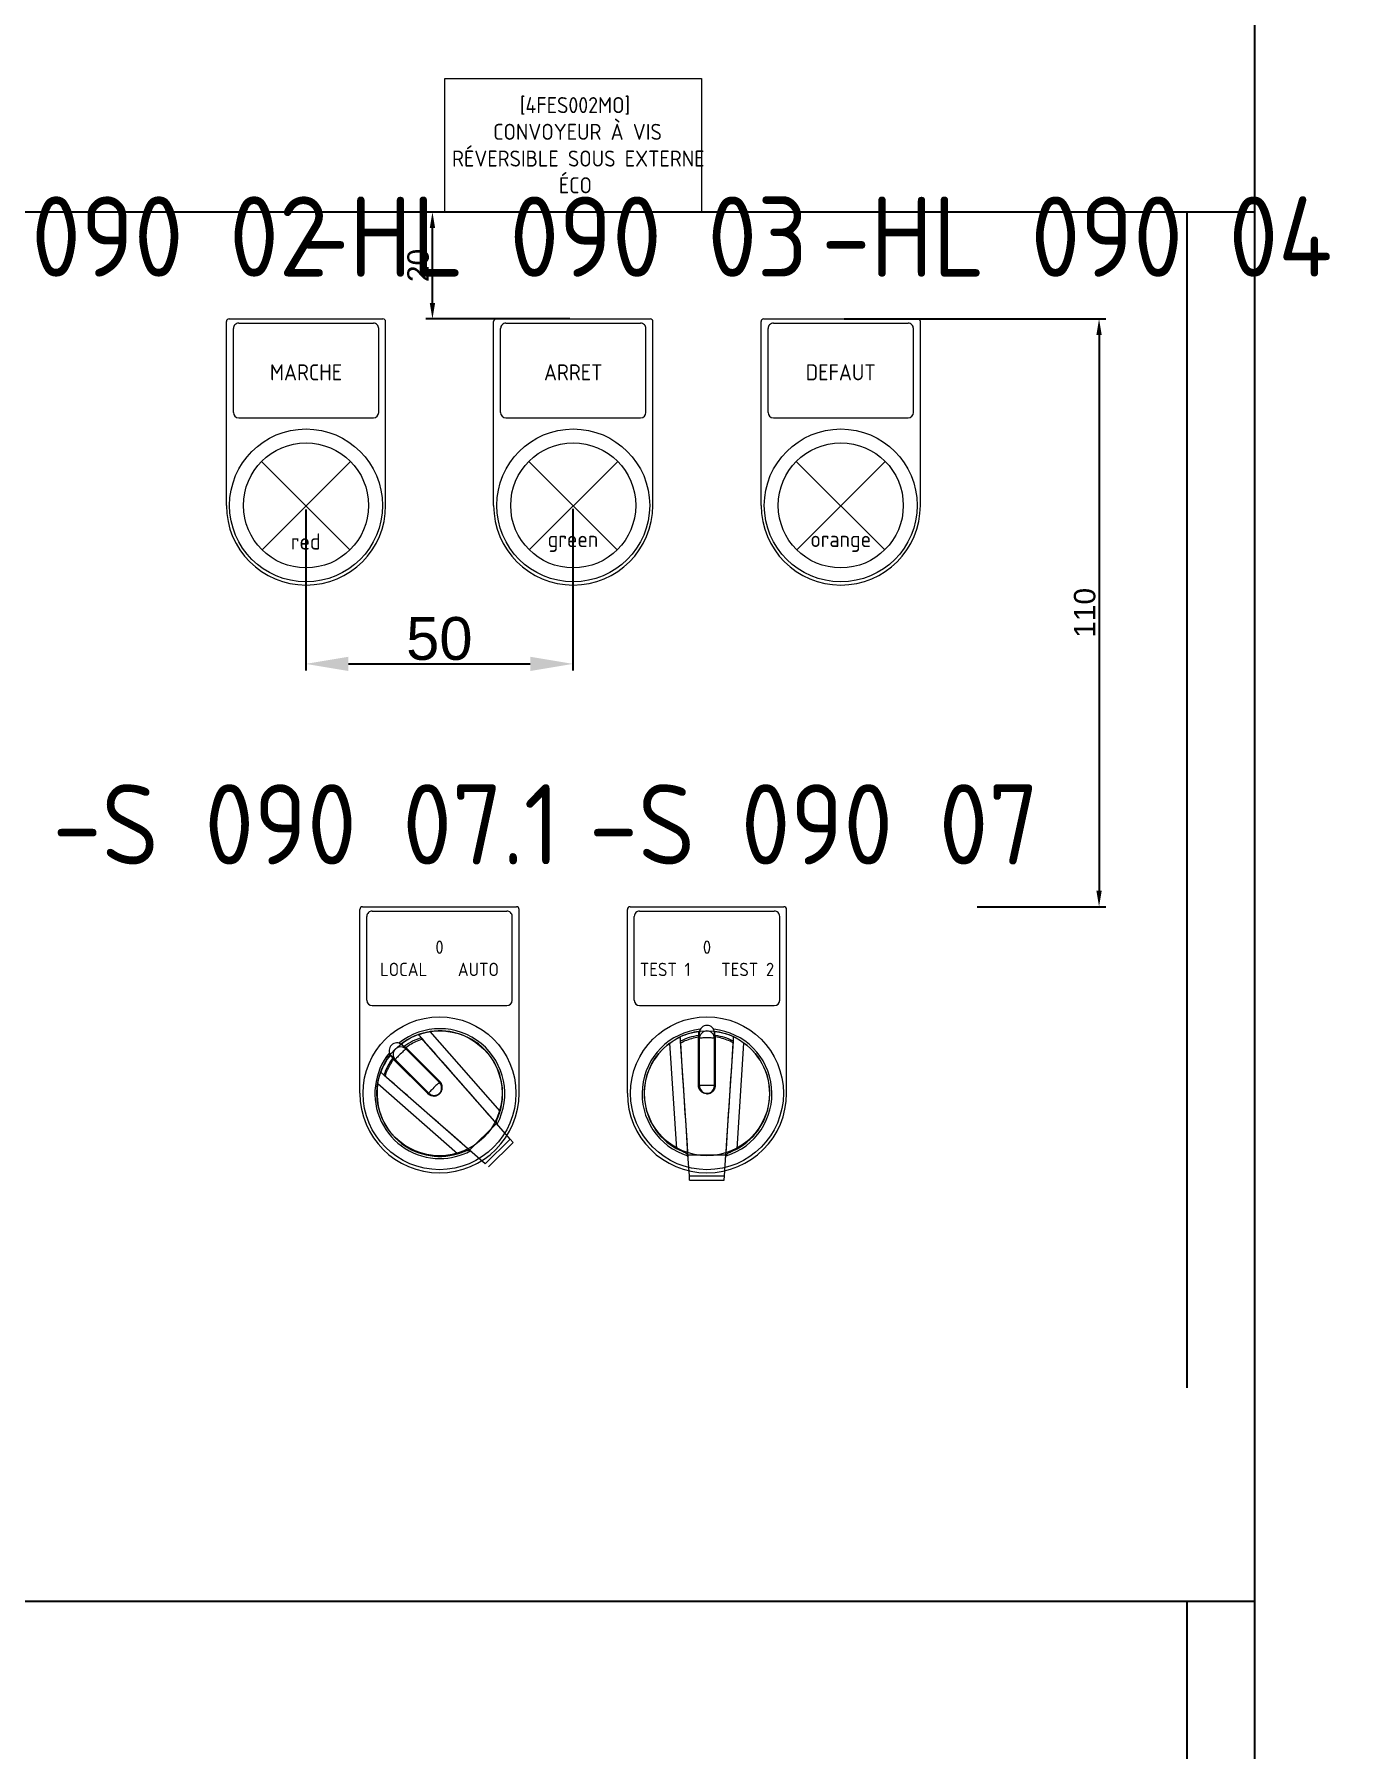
# Model space of a CAD drawing. Header units: millimetres. Extents: x 0 to 69574, y -5 to 41746.
# Drawn here: x 39704.8 to 39950.2, y 31631.7 to 31952.7 of the extents above; entities that cross this region are included whole.
import ezdxf
from ezdxf.enums import TextEntityAlignment as Align

# ---------------------------------------------------------------- set-up
doc = ezdxf.new("R2010")
doc.units = ezdxf.units.MM
doc.set_wipeout_variables(frame=1)
doc.layers.add('! NO PLOT !', color=7, linetype='Continuous', true_color=0xff75dd, plot=False)
doc.layers.add('000-PI-Oprema', color=30, linetype='Continuous', lineweight=5)
for name, color, linetype in [('000-PI-ORMAR', 2, 'Continuous'), ('000-PI_TEXT', 7, 'Continuous'), ('002-PI-Kabelska kanalica', 150, 'Continuous')]:
    doc.layers.add(name, color=color, linetype=linetype)
doc.styles.add('PI0', font='isocpeur.ttf', dxfattribs={"width": 0.9})
doc.styles.get("Standard").update_dxf_attribs({"font": 'arial.ttf'})
doc.dimstyles.new('ISO-25', dxfattribs={"dimtxt": 4, "dimasz": 3, "dimexe": 1.25, "dimexo": 0.625, "dimtad": 1, "dimtxsty": 'Standard', "dimcen": 3, "dimadec": 0, "dimazin": 0, "dimtfac": 1, "dimtmove": 0, "dimatfit": 3, "dimfxl": 1, "dimarcsym": 0})
doc.dimstyles.new('ISO-25-lb', dxfattribs={"dimtxt": 8, "dimasz": 8, "dimexe": 1.25, "dimexo": 0.625, "dimtad": 1, "dimtxsty": 'Standard', "dimcen": 5, "dimadec": 0, "dimazin": 0, "dimtfac": 1, "dimtmove": 0, "dimatfit": 3, "dimfxl": 1, "dimarcsym": 0})

# ---------------------------------------------------------------- blocks, each defined once
blk = doc.blocks.new('podloska')
at = {"layer": '000-PI-Oprema'}
for p, q in [((43278.7, 39063.45), (43278.7, 39097.85)), ((43279.2, 39098.35), (43308, 39098.35)), ((43280, 39080.85), (43280, 39096.55)), ((43281, 39097.55), (43306.2, 39097.55)), ((43307.2, 39080.85), (43307.2, 39096.55)), ((43308.5, 39063.45), (43308.5, 39097.85)), ((43281, 39079.85), (43306.2, 39079.85))]:
    blk.add_line(p, q, dxfattribs=at)
blk.add_circle((43293.6, 39063.45), 14.3, dxfattribs=at)
at = {"layer": '000-PI-Oprema', "ltscale": 0.25}
blk.add_circle((43293.6, 39063.45), 11.7, dxfattribs=at)
at = {"layer": '000-PI-Oprema'}
for centre, radius, start, end in [((43279.2, 39097.85), 0.5, 90, 179.9998), ((43281, 39096.55), 1, 90, 180.0001), ((43306.2, 39096.55), 1, 359.9999, 90), ((43308, 39097.85), 0.5, 0.0002, 90), ((43281, 39080.85), 1, 180, 270), ((43306.2, 39080.85), 1, 270, 0), ((43293.6, 39063.45), 14.9, 180, 0)]:
    blk.add_arc(centre, radius, start, end, dxfattribs=at)
blk = doc.blocks.new('*D707')
at = {"layer": '! NO PLOT !', "color": 0, "linetype": 'Continuous', "lineweight": -2, "ltscale": 0.25, "transparency": 16777216}
for p, q in [((39805.63, 31863.83), (39805.63, 31833.6)), ((39755.63, 31863.73), (39755.63, 31833.6)), ((39763.63, 31834.85), (39797.63, 31834.85))]:
    blk.add_line(p, q, dxfattribs=at)
at = {"layer": '! NO PLOT !', "color": 0, "ltscale": 0.25, "transparency": 16777216}
for points in [[(39763.63, 31836.18), (39763.63, 31833.51), (39755.63, 31834.85)], [(39797.63, 31836.18), (39797.63, 31833.51), (39805.63, 31834.85)]]:
    blk.add_solid(points, dxfattribs=at)
at = {"layer": 'Defpoints', "color": 0, "ltscale": 0.25, "transparency": 16777216}
for p in [(39755.63, 31864.35), (39805.63, 31864.45), (39805.63, 31834.85)]:
    blk.add_point(p, dxfattribs=at)
at = {"layer": '! NO PLOT !', "color": 0, "ltscale": 0.25, "transparency": 16777216, "insert": (39780.63, 31839.55), "char_height": 8, "attachment_point": 5}
blk.add_mtext('50', dxfattribs=at)
blk = doc.blocks.new('*D706')
at = {"layer": '! NO PLOT !', "color": 0, "lineweight": -2, "ltscale": 0.25, "transparency": 16777216}
for p, q in [((39856.36, 31899.4), (39905.32, 31899.4)), ((39904.07, 31896.4), (39904.07, 31792.4)), ((39881.28, 31789.4), (39905.32, 31789.4))]:
    blk.add_line(p, q, dxfattribs=at)
at = {"layer": '! NO PLOT !', "color": 0, "ltscale": 0.25, "transparency": 16777216}
for points in [[(39903.57, 31896.4), (39904.57, 31896.4), (39904.07, 31899.4)], [(39903.57, 31792.4), (39904.57, 31792.4), (39904.07, 31789.4)]]:
    blk.add_solid(points, dxfattribs=at)
at = {"layer": 'Defpoints', "color": 0, "ltscale": 0.25, "transparency": 16777216}
for p in [(39855.73, 31899.4), (39880.66, 31789.4), (39904.07, 31789.4)]:
    blk.add_point(p, dxfattribs=at)
at = {"layer": '! NO PLOT !', "color": 0, "ltscale": 0.25, "transparency": 16777216, "insert": (39901.4, 31844.4), "char_height": 4, "attachment_point": 5, "rotation": 90}
blk.add_mtext('110', dxfattribs=at)
blk = doc.blocks.new('*D710')
at = {"layer": '! NO PLOT !', "color": 0, "lineweight": -2, "ltscale": 0.25, "transparency": 16777216}
for p, q in [((39805.06, 31919.4), (39778.09, 31919.4)), ((39779.34, 31902.4), (39779.34, 31916.4)), ((39805.06, 31899.4), (39778.09, 31899.4))]:
    blk.add_line(p, q, dxfattribs=at)
at = {"layer": '! NO PLOT !', "color": 0, "ltscale": 0.25, "transparency": 16777216}
for points in [[(39778.84, 31916.4), (39779.84, 31916.4), (39779.34, 31919.4)], [(39778.84, 31902.4), (39779.84, 31902.4), (39779.34, 31899.4)]]:
    blk.add_solid(points, dxfattribs=at)
at = {"layer": 'Defpoints', "color": 0, "ltscale": 0.25, "transparency": 16777216}
for p in [(39779.34, 31919.4), (39805.68, 31919.4), (39805.68, 31899.4)]:
    blk.add_point(p, dxfattribs=at)
at = {"layer": '! NO PLOT !', "color": 0, "ltscale": 0.25, "transparency": 16777216, "insert": (39776.67, 31909.4), "char_height": 4, "attachment_point": 5, "rotation": 90}
blk.add_mtext('20', dxfattribs=at)
blk = doc.blocks.new('*U1084')
at = {"layer": '002-PI-Kabelska kanalica'}
blk.add_line((-20, -100), (-20, 1420), dxfattribs=at)

msp = doc.modelspace()

# ---------------------------------------------------------------- block references
at = {"rotation": 180}
msp.add_blockref('*U1084', (39734.172, 32339.404), dxfattribs=at)

# ---------------------------------------------------------------- texts
at = {"insert": (39724.409, 31700.904), "char_height": 20, "width": 16.78721, "attachment_point": 5, "rotation": 90, "style": 'PI0'}
msp.add_mtext('60X{\\fISOCPEUR|b0|i0|c238|p34;8}0', dxfattribs=at)

# ---------------------------------------------------------------- next in the draw order: wipeouts: each hides what was drawn before it
msp.add_wipeout([(39609.672, 32761.404), (40000.16, 32761.404), (39999.672, 30778.904), (39609.66, 30776.904)]).dxf.layer = '000-PI-ORMAR'

# ---------------------------------------------------------------- next in the draw order: linework, layer by layer
at = {"layer": '! NO PLOT !'}
msp.add_line((39933.184, 32684.154), (39933.184, 30854.154), dxfattribs=at)
at = {"layer": '! NO PLOT !', "ltscale": 0.25}
for p, q in [((39933.184, 31919.404), (39678.184, 31919.404)), ((39920.511, 31919.404), (39920.511, 31699.404)), ((39933.184, 31659.404), (39678.184, 31659.404)), ((39920.511, 31659.404), (39920.511, 31439.404))]:
    msp.add_line(p, q, dxfattribs=at)
at = {"layer": '000-PI-Oprema'}
for p, q in [((39747.361, 31872.727), (39763.907, 31856.181)), ((39764.007, 31872.727), (39747.461, 31856.181)), ((39797.361, 31872.727), (39813.907, 31856.181)), ((39814.007, 31872.727), (39797.461, 31856.181)), ((39847.411, 31872.727), (39863.957, 31856.181)), ((39864.057, 31872.727), (39847.511, 31856.181)), ((39815.809, 31754.504), (39815.809, 31788.904)), ((39816.309, 31789.404), (39845.109, 31789.404)), ((39817.109, 31771.904), (39817.109, 31787.604)), ((39818.109, 31788.604), (39843.309, 31788.604)), ((39844.309, 31771.904), (39844.309, 31787.604)), ((39845.609, 31754.504), (39845.609, 31788.904)), ((39818.109, 31770.904), (39843.309, 31770.904)), ((39776.262, 31764.211), (39776.556, 31764.337)), ((39776.556, 31764.337), (39776.854, 31764.455)), ((39776.735, 31765.491), (39776.738, 31765.492)), ((39776.739, 31765.487), (39776.735, 31765.491)), ((39776.738, 31765.492), (39776.746, 31765.495)), ((39776.751, 31765.473), (39776.739, 31765.487)), ((39776.746, 31765.495), (39776.76, 31765.5)), ((39776.771, 31765.45), (39776.751, 31765.473)), ((39776.76, 31765.5), (39776.781, 31765.507)), ((39776.8, 31765.416), (39776.771, 31765.45)), ((39776.781, 31765.507), (39776.807, 31765.517)), ((39776.838, 31765.373), (39776.8, 31765.416)), ((39776.807, 31765.517), (39776.839, 31765.528)), ((39776.885, 31765.319), (39776.838, 31765.373)), ((39776.839, 31765.528), (39776.877, 31765.541)), ((39776.854, 31764.455), (39777.155, 31764.563)), ((39776.877, 31765.541), (39776.92, 31765.556)), ((39776.942, 31765.255), (39776.885, 31765.319)), ((39776.92, 31765.556), (39776.969, 31765.573)), ((39777.008, 31765.18), (39776.942, 31765.255)), ((39776.969, 31765.573), (39777.023, 31765.591)), ((39777.083, 31765.094), (39777.008, 31765.18)), ((39777.023, 31765.591), (39777.081, 31765.61)), ((39777.081, 31765.61), (39777.144, 31765.63)), ((39777.168, 31764.997), (39777.083, 31765.094)), ((39777.144, 31765.63), (39777.211, 31765.651)), ((39777.155, 31764.563), (39777.46, 31764.663)), ((39777.262, 31764.89), (39777.168, 31764.997)), ((39777.211, 31765.651), (39777.28, 31765.673)), ((39777.276, 31764.872), (39777.248, 31764.904)), ((39791.001, 31749.234), (39777.262, 31764.89)), ((39777.305, 31764.839), (39777.276, 31764.872)), ((39777.28, 31765.673), (39777.353, 31765.695)), ((39777.335, 31764.806), (39777.305, 31764.839)), ((39777.365, 31764.771), (39777.335, 31764.806)), ((39777.353, 31765.695), (39777.43, 31765.718)), ((39777.396, 31764.736), (39777.365, 31764.771)), ((39777.428, 31764.7), (39777.396, 31764.736)), ((39777.46, 31764.663), (39777.428, 31764.7)), ((39777.43, 31765.718), (39777.511, 31765.741)), ((39778.19, 31763.831), (39777.46, 31764.663)), ((39777.511, 31765.741), (39777.596, 31765.765)), ((39777.596, 31765.765), (39777.685, 31765.789)), ((39777.685, 31765.789), (39777.778, 31765.814)), ((39777.778, 31765.814), (39777.873, 31765.838)), ((39777.873, 31765.838), (39777.971, 31765.862)), ((39777.971, 31765.862), (39778.072, 31765.886)), ((39778.072, 31765.886), (39778.174, 31765.909)), ((39778.174, 31765.909), (39778.278, 31765.932)), ((39778.278, 31765.932), (39778.383, 31765.953)), ((39778.383, 31765.953), (39778.488, 31765.974)), ((39778.488, 31765.974), (39778.594, 31765.994)), ((39778.594, 31765.994), (39778.699, 31766.013)), ((39778.699, 31766.013), (39778.804, 31766.031)), ((39778.804, 31766.031), (39778.907, 31766.048)), ((39791.999, 31751.129), (39778.907, 31766.048)), ((39824.312, 31764.26), (39824.402, 31764.318)), ((39824.402, 31764.318), (39824.491, 31764.374)), ((39824.491, 31764.374), (39824.578, 31764.428)), ((39824.578, 31764.428), (39824.665, 31764.48)), ((39824.665, 31764.48), (39824.749, 31764.53)), ((39824.749, 31764.53), (39824.832, 31764.578)), ((39824.832, 31764.578), (39824.912, 31764.624)), ((39824.912, 31764.624), (39824.989, 31764.668)), ((39824.989, 31764.668), (39825.063, 31764.709)), ((39825.063, 31764.709), (39825.134, 31764.747)), ((39825.134, 31764.747), (39825.201, 31764.783)), ((39825.201, 31764.783), (39825.265, 31764.817)), ((39825.265, 31764.817), (39825.327, 31764.849)), ((39825.327, 31764.849), (39825.386, 31764.879)), ((39825.386, 31764.879), (39825.441, 31764.907)), ((39825.441, 31764.907), (39825.492, 31764.932)), ((39825.492, 31764.932), (39825.538, 31764.955)), ((39825.538, 31764.955), (39825.579, 31764.975)), ((39825.579, 31764.975), (39825.615, 31764.992)), ((39825.615, 31764.992), (39825.646, 31765.007)), ((39825.646, 31765.007), (39825.671, 31765.019)), ((39825.671, 31765.019), (39825.691, 31765.028)), ((39825.691, 31765.028), (39825.704, 31765.035)), ((39825.704, 31765.035), (39825.712, 31765.038)), ((39825.712, 31765.038), (39825.715, 31765.04)), ((39825.715, 31765.034), (39825.715, 31765.04)), ((39825.717, 31765.016), (39825.715, 31765.034)), ((39825.719, 31764.985), (39825.717, 31765.016)), ((39825.721, 31764.941), (39825.719, 31764.985)), ((39825.725, 31764.883), (39825.721, 31764.941)), ((39825.73, 31764.812), (39825.725, 31764.883)), ((39825.735, 31764.726), (39825.73, 31764.812)), ((39825.742, 31764.627), (39825.735, 31764.726)), ((39825.749, 31764.513), (39825.742, 31764.627)), ((39825.758, 31764.385), (39825.749, 31764.513)), ((39825.767, 31764.242), (39825.758, 31764.385)), ((39826.363, 31764.223), (39826.657, 31764.35)), ((39826.657, 31764.35), (39826.954, 31764.469)), ((39826.954, 31764.469), (39827.255, 31764.578)), ((39827.255, 31764.578), (39827.558, 31764.678)), ((39827.558, 31764.678), (39827.864, 31764.768)), ((39827.864, 31764.768), (39828.172, 31764.85)), ((39828.172, 31764.85), (39828.483, 31764.922)), ((39828.483, 31764.922), (39828.795, 31764.984)), ((39828.795, 31764.984), (39829.109, 31765.038)), ((39829.109, 31756.024), (39829.109, 31765.316)), ((39829.209, 31755.467), (39829.209, 31766.058)), ((39829.309, 31755.249), (39829.309, 31765.867)), ((39832.109, 31755.249), (39832.109, 31765.867)), ((39832.209, 31755.467), (39832.209, 31766.058)), ((39832.309, 31756.024), (39832.309, 31765.316)), ((39832.623, 31764.984), (39832.309, 31765.038)), ((39832.935, 31764.922), (39832.623, 31764.984)), ((39833.245, 31764.85), (39832.935, 31764.922)), ((39833.554, 31764.768), (39833.245, 31764.85)), ((39833.86, 31764.678), (39833.554, 31764.768)), ((39834.163, 31764.578), (39833.86, 31764.678)), ((39834.463, 31764.469), (39834.163, 31764.578)), ((39834.76, 31764.35), (39834.463, 31764.469)), ((39835.054, 31764.223), (39834.76, 31764.35)), ((39835.65, 31764.242), (39835.66, 31764.385)), ((39835.66, 31764.385), (39835.668, 31764.513)), ((39835.668, 31764.513), (39835.675, 31764.627)), ((39835.675, 31764.627), (39835.682, 31764.726)), ((39835.682, 31764.726), (39835.687, 31764.812)), ((39835.687, 31764.812), (39835.692, 31764.883)), ((39835.692, 31764.883), (39835.696, 31764.941)), ((39835.696, 31764.941), (39835.699, 31764.985)), ((39835.699, 31764.985), (39835.701, 31765.016)), ((39835.701, 31765.016), (39835.702, 31765.034)), ((39835.705, 31765.038), (39835.702, 31765.04)), ((39835.702, 31765.034), (39835.702, 31765.04)), ((39835.713, 31765.035), (39835.705, 31765.038)), ((39835.727, 31765.028), (39835.713, 31765.035)), ((39835.746, 31765.019), (39835.727, 31765.028)), ((39835.771, 31765.007), (39835.746, 31765.019)), ((39835.802, 31764.992), (39835.771, 31765.007)), ((39835.838, 31764.975), (39835.802, 31764.992)), ((39835.879, 31764.955), (39835.838, 31764.975)), ((39835.926, 31764.932), (39835.879, 31764.955)), ((39835.976, 31764.907), (39835.926, 31764.932)), ((39836.032, 31764.879), (39835.976, 31764.907)), ((39836.09, 31764.849), (39836.032, 31764.879)), ((39836.152, 31764.817), (39836.09, 31764.849)), ((39836.217, 31764.783), (39836.152, 31764.817)), ((39836.284, 31764.747), (39836.217, 31764.783)), ((39836.354, 31764.709), (39836.284, 31764.747)), ((39836.428, 31764.668), (39836.354, 31764.709)), ((39836.505, 31764.624), (39836.428, 31764.668)), ((39836.585, 31764.578), (39836.505, 31764.624)), ((39836.668, 31764.53), (39836.585, 31764.578)), ((39836.753, 31764.48), (39836.668, 31764.53)), ((39836.839, 31764.428), (39836.753, 31764.48)), ((39836.927, 31764.374), (39836.839, 31764.428)), ((39837.016, 31764.318), (39836.927, 31764.374)), ((39837.105, 31764.26), (39837.016, 31764.318)), ((39771.428, 31761.615), (39771.424, 31761.619)), ((39771.44, 31761.603), (39771.428, 31761.615)), ((39771.46, 31761.582), (39771.44, 31761.603)), ((39771.49, 31761.553), (39771.46, 31761.582)), ((39771.528, 31761.515), (39771.49, 31761.553)), ((39771.575, 31761.468), (39771.528, 31761.515)), ((39771.631, 31761.411), (39771.575, 31761.468)), ((39779.137, 31754.047), (39771.629, 31761.555)), ((39771.697, 31761.345), (39771.631, 31761.411)), ((39771.773, 31761.27), (39771.697, 31761.345)), ((39771.858, 31761.185), (39771.773, 31761.27)), ((39771.952, 31761.091), (39771.858, 31761.185)), ((39778.912, 31754.13), (39771.952, 31761.091)), ((39773.549, 31763.736), (39773.545, 31763.74)), ((39773.561, 31763.724), (39773.549, 31763.736)), ((39773.582, 31763.704), (39773.561, 31763.724)), ((39773.611, 31763.674), (39773.582, 31763.704)), ((39780.657, 31756.487), (39773.609, 31763.535)), ((39773.649, 31763.636), (39773.611, 31763.674)), ((39773.894, 31763.391), (39773.649, 31763.636)), ((39773.979, 31763.306), (39773.894, 31763.391)), ((39774.073, 31763.212), (39773.979, 31763.306)), ((39781.034, 31756.252), (39774.073, 31763.212)), ((39774.193, 31763.234), (39774.14, 31763.287)), ((39774.22, 31763.206), (39774.193, 31763.234)), ((39774.249, 31763.178), (39774.22, 31763.206)), ((39774.337, 31763.09), (39774.249, 31763.178)), ((39774.337, 31763.09), (39774.596, 31763.274)), ((39780.711, 31756.716), (39774.337, 31763.09)), ((39774.596, 31763.274), (39774.861, 31763.451)), ((39774.861, 31763.451), (39775.132, 31763.619)), ((39775.132, 31763.619), (39775.407, 31763.78)), ((39775.407, 31763.78), (39775.688, 31763.932)), ((39775.688, 31763.932), (39775.973, 31764.076)), ((39775.973, 31764.076), (39776.262, 31764.211)), ((39778.92, 31762.999), (39778.19, 31763.831)), ((39779.65, 31762.167), (39778.92, 31762.999)), ((39780.38, 31761.336), (39779.65, 31762.167)), ((39781.109, 31760.504), (39780.38, 31761.336)), ((39823.785, 31763.897), (39823.87, 31763.959)), ((39825.077, 31744.091), (39823.785, 31763.897)), ((39823.87, 31763.959), (39823.957, 31764.02)), ((39823.957, 31764.02), (39824.044, 31764.081)), ((39824.044, 31764.081), (39824.133, 31764.142)), ((39824.133, 31764.142), (39824.223, 31764.201)), ((39824.223, 31764.201), (39824.312, 31764.26)), ((39825.77, 31764.219), (39825.767, 31764.262)), ((39827.041, 31744.707), (39825.767, 31764.242)), ((39825.773, 31764.176), (39825.77, 31764.219)), ((39825.776, 31764.131), (39825.773, 31764.176)), ((39825.779, 31764.085), (39825.776, 31764.131)), ((39825.782, 31764.039), (39825.779, 31764.085)), ((39825.785, 31763.99), (39825.782, 31764.039)), ((39825.788, 31763.941), (39825.785, 31763.99)), ((39825.788, 31763.941), (39826.074, 31764.086)), ((39825.86, 31762.837), (39825.788, 31763.941)), ((39825.932, 31761.732), (39825.86, 31762.837)), ((39826.004, 31760.628), (39825.932, 31761.732)), ((39826.074, 31764.086), (39826.363, 31764.223)), ((39834.376, 31744.707), (39835.65, 31764.242)), ((39835.344, 31764.086), (39835.054, 31764.223)), ((39835.629, 31763.941), (39835.344, 31764.086)), ((39835.413, 31760.628), (39835.485, 31761.732)), ((39835.485, 31761.732), (39835.557, 31762.837)), ((39835.557, 31762.837), (39835.629, 31763.941)), ((39835.629, 31763.941), (39835.633, 31763.99)), ((39835.633, 31763.99), (39835.636, 31764.039)), ((39835.636, 31764.039), (39835.639, 31764.085)), ((39835.639, 31764.085), (39835.642, 31764.131)), ((39835.642, 31764.131), (39835.645, 31764.176)), ((39835.645, 31764.176), (39835.648, 31764.219)), ((39835.648, 31764.219), (39835.65, 31764.262)), ((39836.34, 31744.091), (39837.632, 31763.897)), ((39837.195, 31764.201), (39837.105, 31764.26)), ((39837.284, 31764.142), (39837.195, 31764.201)), ((39837.373, 31764.081), (39837.284, 31764.142)), ((39837.461, 31764.02), (39837.373, 31764.081)), ((39837.547, 31763.959), (39837.461, 31764.02)), ((39837.632, 31763.897), (39837.547, 31763.959)), ((39769.469, 31757.811), (39769.491, 31757.883)), ((39769.491, 31757.883), (39769.512, 31757.953)), ((39769.512, 31757.953), (39769.534, 31758.02)), ((39769.534, 31758.02), (39769.554, 31758.082)), ((39769.554, 31758.082), (39769.573, 31758.141)), ((39769.573, 31758.141), (39769.591, 31758.195)), ((39769.591, 31758.195), (39769.608, 31758.244)), ((39769.608, 31758.244), (39769.623, 31758.287)), ((39769.623, 31758.287), (39769.636, 31758.325)), ((39769.636, 31758.325), (39769.647, 31758.357)), ((39769.647, 31758.357), (39769.656, 31758.383)), ((39769.656, 31758.383), (39769.664, 31758.403)), ((39769.664, 31758.403), (39769.669, 31758.418)), ((39769.669, 31758.418), (39769.672, 31758.426)), ((39769.672, 31758.426), (39769.673, 31758.429)), ((39769.677, 31758.425), (39769.673, 31758.429)), ((39769.691, 31758.413), (39769.677, 31758.425)), ((39769.714, 31758.393), (39769.691, 31758.413)), ((39769.747, 31758.364), (39769.714, 31758.393)), ((39769.791, 31758.326), (39769.747, 31758.364)), ((39769.844, 31758.278), (39769.791, 31758.326)), ((39769.909, 31758.222), (39769.844, 31758.278)), ((39769.984, 31758.156), (39769.909, 31758.222)), ((39770.07, 31758.081), (39769.984, 31758.156)), ((39770.166, 31757.996), (39770.07, 31758.081)), ((39770.274, 31757.902), (39770.166, 31757.996)), ((39770.292, 31757.888), (39770.26, 31757.916)), ((39785.93, 31744.163), (39770.274, 31757.902)), ((39770.324, 31757.859), (39770.292, 31757.888)), ((39770.358, 31757.829), (39770.324, 31757.859)), ((39770.501, 31757.704), (39770.601, 31758.009)), ((39770.601, 31758.009), (39770.709, 31758.31)), ((39770.709, 31758.31), (39770.827, 31758.607)), ((39770.827, 31758.607), (39770.953, 31758.901)), ((39770.953, 31758.901), (39771.088, 31759.191)), ((39771.088, 31759.191), (39771.232, 31759.476)), ((39771.232, 31759.476), (39771.384, 31759.756)), ((39771.384, 31759.756), (39771.544, 31760.032)), ((39771.544, 31760.032), (39771.713, 31760.303)), ((39771.713, 31760.303), (39771.89, 31760.568)), ((39771.958, 31760.944), (39771.877, 31761.024)), ((39771.89, 31760.568), (39772.074, 31760.827)), ((39771.986, 31760.915), (39771.958, 31760.944)), ((39772.074, 31760.827), (39771.986, 31760.915)), ((39778.448, 31754.453), (39772.074, 31760.827)), ((39781.839, 31759.673), (39781.109, 31760.504)), ((39782.568, 31758.842), (39781.839, 31759.673)), ((39783.298, 31758.01), (39782.568, 31758.842)), ((39784.756, 31756.348), (39783.298, 31758.01)), ((39826.076, 31759.524), (39826.004, 31760.628)), ((39826.148, 31758.42), (39826.076, 31759.524)), ((39826.22, 31757.317), (39826.148, 31758.42)), ((39835.197, 31757.317), (39835.269, 31758.42)), ((39835.269, 31758.42), (39835.341, 31759.524)), ((39835.341, 31759.524), (39835.413, 31760.628)), ((39769.116, 31756.257), (39769.133, 31756.36)), ((39784.034, 31743.165), (39769.116, 31756.257)), ((39769.133, 31756.36), (39769.151, 31756.464)), ((39769.151, 31756.464), (39769.169, 31756.57)), ((39769.169, 31756.57), (39769.189, 31756.675)), ((39769.189, 31756.675), (39769.21, 31756.781)), ((39769.21, 31756.781), (39769.232, 31756.886)), ((39769.232, 31756.886), (39769.255, 31756.99)), ((39769.255, 31756.99), (39769.278, 31757.092)), ((39769.278, 31757.092), (39769.302, 31757.192)), ((39769.302, 31757.192), (39769.326, 31757.291)), ((39769.326, 31757.291), (39769.35, 31757.386)), ((39769.35, 31757.386), (39769.375, 31757.478)), ((39769.375, 31757.478), (39769.399, 31757.567)), ((39769.399, 31757.567), (39769.423, 31757.653)), ((39769.423, 31757.653), (39769.446, 31757.734)), ((39769.446, 31757.734), (39769.469, 31757.811)), ((39770.393, 31757.799), (39770.358, 31757.829)), ((39770.428, 31757.768), (39770.393, 31757.799)), ((39770.464, 31757.736), (39770.428, 31757.768)), ((39770.501, 31757.704), (39770.464, 31757.736)), ((39771.333, 31756.974), (39770.501, 31757.704)), ((39772.165, 31756.244), (39771.333, 31756.974)), ((39772.997, 31755.514), (39772.165, 31756.244)), ((39773.828, 31754.784), (39772.997, 31755.514)), ((39774.66, 31754.054), (39773.828, 31754.784)), ((39781.117, 31756.027), (39780.657, 31756.487)), ((39780.76, 31756.664), (39780.711, 31756.716)), ((39780.807, 31756.61), (39780.76, 31756.664)), ((39780.852, 31756.554), (39780.807, 31756.61)), ((39780.894, 31756.496), (39780.852, 31756.554)), ((39780.852, 31754.615), (39780.894, 31754.673)), ((39780.934, 31756.436), (39780.894, 31756.496)), ((39780.894, 31754.673), (39780.934, 31754.733)), ((39780.971, 31756.374), (39780.934, 31756.436)), ((39780.934, 31754.733), (39780.971, 31754.795)), ((39781.005, 31756.311), (39780.971, 31756.374)), ((39780.971, 31754.795), (39781.005, 31754.858)), ((39781.036, 31756.246), (39781.005, 31756.311)), ((39781.005, 31754.858), (39781.036, 31754.923)), ((39781.064, 31756.18), (39781.036, 31756.246)), ((39781.036, 31754.923), (39781.064, 31754.989)), ((39781.089, 31756.113), (39781.064, 31756.18)), ((39781.064, 31754.989), (39781.089, 31755.056)), ((39781.112, 31756.045), (39781.089, 31756.113)), ((39781.089, 31755.056), (39781.112, 31755.125)), ((39781.131, 31755.976), (39781.112, 31756.045)), ((39781.112, 31755.125), (39781.131, 31755.194)), ((39781.147, 31755.906), (39781.131, 31755.976)), ((39781.131, 31755.194), (39781.147, 31755.264)), ((39781.159, 31755.835), (39781.147, 31755.906)), ((39781.147, 31755.264), (39781.16, 31755.334)), ((39781.169, 31755.764), (39781.159, 31755.835)), ((39781.16, 31755.334), (39781.169, 31755.406)), ((39781.176, 31755.692), (39781.169, 31755.764)), ((39781.169, 31755.406), (39781.176, 31755.477)), ((39781.179, 31755.621), (39781.176, 31755.692)), ((39781.176, 31755.477), (39781.179, 31755.549)), ((39781.179, 31755.549), (39781.179, 31755.621)), ((39785.485, 31755.518), (39784.756, 31756.348)), ((39786.214, 31754.687), (39785.485, 31755.518)), ((39786.943, 31753.856), (39786.214, 31754.687)), ((39826.292, 31756.213), (39826.22, 31757.317)), ((39826.364, 31755.109), (39826.292, 31756.213)), ((39826.436, 31754.006), (39826.364, 31755.109)), ((39829.11, 31755.952), (39829.109, 31756.024)), ((39829.115, 31755.88), (39829.11, 31755.952)), ((39829.123, 31755.809), (39829.115, 31755.88)), ((39829.134, 31755.738), (39829.123, 31755.809)), ((39829.149, 31755.668), (39829.134, 31755.738)), ((39829.166, 31755.598), (39829.149, 31755.668)), ((39829.187, 31755.529), (39829.166, 31755.598)), ((39829.211, 31755.461), (39829.187, 31755.529)), ((39829.237, 31755.395), (39829.211, 31755.461)), ((39829.267, 31755.329), (39829.237, 31755.395)), ((39829.3, 31755.266), (39829.267, 31755.329)), ((39829.335, 31755.203), (39829.3, 31755.266)), ((39829.373, 31755.142), (39829.335, 31755.203)), ((39829.414, 31755.083), (39829.373, 31755.142)), ((39829.458, 31755.026), (39829.414, 31755.083)), ((39829.504, 31754.971), (39829.458, 31755.026)), ((39829.552, 31754.918), (39829.504, 31754.971)), ((39829.603, 31754.867), (39829.552, 31754.918)), ((39829.656, 31754.819), (39829.603, 31754.867)), ((39829.711, 31754.773), (39829.656, 31754.819)), ((39829.768, 31754.729), (39829.711, 31754.773)), ((39829.827, 31754.688), (39829.768, 31754.729)), ((39829.888, 31754.65), (39829.827, 31754.688)), ((39829.95, 31754.615), (39829.888, 31754.65)), ((39831.467, 31754.615), (39831.529, 31754.65)), ((39831.529, 31754.65), (39831.59, 31754.688)), ((39831.59, 31754.688), (39831.649, 31754.729)), ((39831.649, 31754.729), (39831.706, 31754.773)), ((39831.706, 31754.773), (39831.761, 31754.819)), ((39831.761, 31754.819), (39831.814, 31754.867)), ((39831.814, 31754.867), (39831.865, 31754.918)), ((39831.865, 31754.918), (39831.914, 31754.971)), ((39831.914, 31754.971), (39831.96, 31755.026)), ((39831.96, 31755.026), (39832.003, 31755.083)), ((39832.003, 31755.083), (39832.044, 31755.142)), ((39832.044, 31755.142), (39832.082, 31755.203)), ((39832.082, 31755.203), (39832.118, 31755.266)), ((39832.118, 31755.266), (39832.15, 31755.329)), ((39832.15, 31755.329), (39832.18, 31755.395)), ((39832.18, 31755.395), (39832.207, 31755.461)), ((39832.207, 31755.461), (39832.23, 31755.529)), ((39832.23, 31755.529), (39832.251, 31755.598)), ((39832.251, 31755.598), (39832.269, 31755.668)), ((39832.269, 31755.668), (39832.283, 31755.738)), ((39832.283, 31755.738), (39832.294, 31755.809)), ((39832.294, 31755.809), (39832.302, 31755.88)), ((39832.302, 31755.88), (39832.307, 31755.952)), ((39832.307, 31755.952), (39832.309, 31756.024)), ((39834.981, 31754.006), (39835.053, 31755.109)), ((39835.053, 31755.109), (39835.125, 31756.213)), ((39835.125, 31756.213), (39835.197, 31757.317)), ((39775.491, 31753.325), (39774.66, 31754.054)), ((39776.322, 31752.595), (39775.491, 31753.325)), ((39777.153, 31751.866), (39776.322, 31752.595)), ((39778.815, 31750.408), (39777.153, 31751.866)), ((39778.5, 31754.404), (39778.448, 31754.453)), ((39778.554, 31754.356), (39778.5, 31754.404)), ((39778.61, 31754.312), (39778.554, 31754.356)), ((39778.668, 31754.269), (39778.61, 31754.312)), ((39778.728, 31754.23), (39778.668, 31754.269)), ((39778.79, 31754.193), (39778.728, 31754.23)), ((39778.853, 31754.159), (39778.79, 31754.193)), ((39778.917, 31754.128), (39778.853, 31754.159)), ((39778.984, 31754.1), (39778.917, 31754.128)), ((39779.051, 31754.074), (39778.984, 31754.1)), ((39779.119, 31754.052), (39779.051, 31754.074)), ((39779.188, 31754.033), (39779.119, 31754.052)), ((39779.258, 31754.017), (39779.188, 31754.033)), ((39779.329, 31754.004), (39779.258, 31754.017)), ((39779.4, 31753.995), (39779.329, 31754.004)), ((39779.472, 31753.988), (39779.4, 31753.995)), ((39779.543, 31753.985), (39779.472, 31753.988)), ((39779.615, 31753.985), (39779.543, 31753.985)), ((39779.615, 31753.985), (39779.687, 31753.988)), ((39779.687, 31753.988), (39779.758, 31753.995)), ((39779.758, 31753.995), (39779.829, 31754.004)), ((39779.829, 31754.004), (39779.9, 31754.017)), ((39779.9, 31754.017), (39779.97, 31754.033)), ((39779.97, 31754.033), (39780.039, 31754.052)), ((39780.039, 31754.052), (39780.108, 31754.074)), ((39780.108, 31754.074), (39780.175, 31754.1)), ((39780.175, 31754.1), (39780.241, 31754.128)), ((39780.241, 31754.128), (39780.306, 31754.159)), ((39780.306, 31754.159), (39780.369, 31754.193)), ((39780.369, 31754.193), (39780.43, 31754.23)), ((39780.43, 31754.23), (39780.49, 31754.269)), ((39780.49, 31754.269), (39780.548, 31754.312)), ((39780.548, 31754.312), (39780.605, 31754.356)), ((39780.605, 31754.356), (39780.659, 31754.404)), ((39780.659, 31754.404), (39780.711, 31754.453)), ((39780.711, 31754.453), (39780.76, 31754.505)), ((39780.76, 31754.505), (39780.807, 31754.559)), ((39780.807, 31754.559), (39780.852, 31754.615)), ((39787.672, 31753.026), (39786.943, 31753.856)), ((39789.129, 31751.365), (39787.672, 31753.026)), ((39826.508, 31752.903), (39826.436, 31754.006)), ((39826.58, 31751.8), (39826.508, 31752.903)), ((39826.652, 31750.697), (39826.58, 31751.8)), ((39830.014, 31754.582), (39829.95, 31754.615)), ((39830.08, 31754.552), (39830.014, 31754.582)), ((39830.146, 31754.526), (39830.08, 31754.552)), ((39830.214, 31754.502), (39830.146, 31754.526)), ((39830.283, 31754.481), (39830.214, 31754.502)), ((39830.353, 31754.464), (39830.283, 31754.481)), ((39830.423, 31754.449), (39830.353, 31754.464)), ((39830.494, 31754.438), (39830.423, 31754.449)), ((39830.565, 31754.43), (39830.494, 31754.438)), ((39830.637, 31754.425), (39830.565, 31754.43)), ((39830.709, 31754.424), (39830.637, 31754.425)), ((39830.709, 31754.424), (39830.78, 31754.425)), ((39830.78, 31754.425), (39830.852, 31754.43)), ((39830.852, 31754.43), (39830.923, 31754.438)), ((39830.923, 31754.438), (39830.994, 31754.449)), ((39830.994, 31754.449), (39831.065, 31754.464)), ((39831.065, 31754.464), (39831.134, 31754.481)), ((39831.134, 31754.481), (39831.203, 31754.502)), ((39831.203, 31754.502), (39831.271, 31754.526)), ((39831.271, 31754.526), (39831.338, 31754.552)), ((39831.338, 31754.552), (39831.403, 31754.582)), ((39831.403, 31754.582), (39831.467, 31754.615)), ((39834.766, 31750.697), (39834.838, 31751.8)), ((39834.838, 31751.8), (39834.909, 31752.903)), ((39834.909, 31752.903), (39834.981, 31754.006)), ((39779.646, 31749.678), (39778.815, 31750.408)), ((39780.477, 31748.949), (39779.646, 31749.678)), ((39781.308, 31748.221), (39780.477, 31748.949)), ((39786.289, 31743.849), (39791.314, 31748.875)), ((39786.293, 31743.844), (39791.32, 31748.871)), ((39789.858, 31750.535), (39789.129, 31751.365)), ((39791.314, 31748.875), (39789.858, 31750.535)), ((39790.174, 31750.175), (39790.175, 31750.176)), ((39791, 31749.233), (39791.001, 31749.234)), ((39791.32, 31748.871), (39791.001, 31749.234)), ((39793.893, 31745.939), (39791.32, 31748.871)), ((39791.334, 31749.166), (39791.337, 31749.229)), ((39791.336, 31749.103), (39791.334, 31749.166)), ((39791.344, 31749.042), (39791.336, 31749.103)), ((39791.337, 31749.229), (39791.345, 31749.294)), ((39791.357, 31748.981), (39791.344, 31749.042)), ((39791.345, 31749.294), (39791.358, 31749.359)), ((39791.375, 31748.922), (39791.357, 31748.981)), ((39791.358, 31749.359), (39791.375, 31749.426)), ((39791.375, 31749.426), (39791.396, 31749.495)), ((39791.398, 31748.863), (39791.375, 31748.922)), ((39791.396, 31749.495), (39791.422, 31749.565)), ((39791.427, 31748.803), (39791.398, 31748.863)), ((39791.422, 31749.565), (39791.45, 31749.638)), ((39791.461, 31748.744), (39791.427, 31748.803)), ((39791.45, 31749.638), (39791.482, 31749.713)), ((39791.499, 31748.684), (39791.461, 31748.744)), ((39791.482, 31749.713), (39791.556, 31749.883)), ((39791.543, 31748.624), (39791.499, 31748.684)), ((39791.591, 31748.564), (39791.543, 31748.624)), ((39791.556, 31749.883), (39791.632, 31750.07)), ((39791.643, 31748.503), (39791.591, 31748.564)), ((39791.632, 31750.07), (39791.71, 31750.27)), ((39791.71, 31750.27), (39791.788, 31750.48)), ((39791.788, 31750.48), (39791.863, 31750.696)), ((39791.863, 31750.696), (39791.934, 31750.914)), ((39791.934, 31750.914), (39791.999, 31751.129)), ((39826.724, 31749.594), (39826.652, 31750.697)), ((39826.796, 31748.492), (39826.724, 31749.594)), ((39826.867, 31747.389), (39826.796, 31748.492)), ((39834.55, 31747.389), (39834.622, 31748.492)), ((39834.622, 31748.492), (39834.694, 31749.594)), ((39834.694, 31749.594), (39834.766, 31750.697)), ((39782.138, 31747.492), (39781.308, 31748.221)), ((39784.629, 31745.306), (39782.138, 31747.492)), ((39786.289, 31743.849), (39784.629, 31745.306)), ((39789.225, 31741.271), (39793.893, 31745.939)), ((39789.848, 31740.724), (39794.44, 31745.316)), ((39794.44, 31745.316), (39793.893, 31745.939)), ((39826.939, 31746.287), (39826.867, 31747.389)), ((39827.011, 31745.185), (39826.939, 31746.287)), ((39827.083, 31744.083), (39827.011, 31745.185)), ((39834.334, 31744.083), (39834.406, 31745.185)), ((39834.406, 31745.185), (39834.478, 31746.287)), ((39834.478, 31746.287), (39834.55, 31747.389)), ((39784.034, 31743.165), (39784.171, 31743.206)), ((39784.171, 31743.206), (39784.309, 31743.249)), ((39784.309, 31743.249), (39784.448, 31743.295)), ((39784.448, 31743.295), (39784.586, 31743.342)), ((39784.586, 31743.342), (39784.722, 31743.39)), ((39784.722, 31743.39), (39784.856, 31743.439)), ((39784.856, 31743.439), (39784.986, 31743.489)), ((39784.986, 31743.489), (39785.111, 31743.539)), ((39784.988, 31744.989), (39784.989, 31744.99)), ((39785.111, 31743.539), (39785.231, 31743.588)), ((39785.231, 31743.588), (39785.345, 31743.636)), ((39785.345, 31743.636), (39785.451, 31743.682)), ((39785.451, 31743.682), (39785.525, 31743.713)), ((39785.525, 31743.713), (39785.598, 31743.742)), ((39785.598, 31743.742), (39785.669, 31743.767)), ((39785.669, 31743.767), (39785.738, 31743.789)), ((39785.738, 31743.789), (39785.806, 31743.806)), ((39785.806, 31743.806), (39785.871, 31743.819)), ((39785.871, 31743.819), (39785.935, 31743.827)), ((39785.93, 31744.163), (39785.931, 31744.164)), ((39786.293, 31743.844), (39785.93, 31744.163)), ((39785.935, 31743.827), (39785.998, 31743.83)), ((39786.06, 31743.827), (39785.998, 31743.83)), ((39786.122, 31743.82), (39786.06, 31743.827)), ((39786.183, 31743.807), (39786.122, 31743.82)), ((39786.243, 31743.789), (39786.183, 31743.807)), ((39786.302, 31743.765), (39786.243, 31743.789)), ((39789.225, 31741.271), (39786.293, 31743.844)), ((39786.361, 31743.737), (39786.302, 31743.765)), ((39786.42, 31743.703), (39786.361, 31743.737)), ((39786.479, 31743.664), (39786.42, 31743.703)), ((39786.539, 31743.621), (39786.479, 31743.664)), ((39786.6, 31743.573), (39786.539, 31743.621)), ((39786.661, 31743.521), (39786.6, 31743.573)), ((39825.202, 31744.024), (39825.077, 31744.091)), ((39825.331, 31743.957), (39825.202, 31744.024)), ((39825.461, 31743.891), (39825.331, 31743.957)), ((39825.592, 31743.826), (39825.461, 31743.891)), ((39825.722, 31743.764), (39825.592, 31743.826)), ((39825.852, 31743.704), (39825.722, 31743.764)), ((39825.979, 31743.648), (39825.852, 31743.704)), ((39826.103, 31743.594), (39825.979, 31743.648)), ((39826.222, 31743.544), (39826.103, 31743.594)), ((39826.336, 31743.498), (39826.222, 31743.544)), ((39826.444, 31743.455), (39826.336, 31743.498)), ((39826.519, 31743.425), (39826.444, 31743.455)), ((39826.591, 31743.394), (39826.519, 31743.425)), ((39826.659, 31743.362), (39826.591, 31743.394)), ((39826.723, 31743.328), (39826.659, 31743.362)), ((39826.783, 31743.292), (39826.723, 31743.328)), ((39826.838, 31743.255), (39826.783, 31743.292)), ((39826.889, 31743.215), (39826.838, 31743.255)), ((39826.936, 31743.173), (39826.889, 31743.215)), ((39826.978, 31743.127), (39826.936, 31743.173)), ((39827.016, 31743.078), (39826.978, 31743.127)), ((39827.05, 31743.026), (39827.016, 31743.078)), ((39827.123, 31743.457), (39827.041, 31744.707)), ((39827.041, 31744.707), (39827.042, 31744.707)), ((39827.08, 31742.971), (39827.05, 31743.026)), ((39827.105, 31742.912), (39827.08, 31742.971)), ((39827.155, 31742.981), (39827.083, 31744.083)), ((39827.126, 31742.85), (39827.105, 31742.912)), ((39827.154, 31742.974), (39827.123, 31743.457)), ((39827.123, 31743.457), (39827.124, 31743.457)), ((39827.144, 31742.785), (39827.126, 31742.85)), ((39827.159, 31742.716), (39827.144, 31742.785)), ((39827.408, 31739.081), (39827.154, 31742.974)), ((39827.154, 31742.974), (39834.263, 31742.974)), ((39827.155, 31742.981), (39834.262, 31742.981)), ((39827.171, 31742.643), (39827.159, 31742.716)), ((39827.18, 31742.566), (39827.171, 31742.643)), ((39827.186, 31742.486), (39827.18, 31742.566)), ((39834.009, 31739.081), (39834.263, 31742.974)), ((39834.231, 31742.486), (39834.238, 31742.566)), ((39834.238, 31742.566), (39834.247, 31742.642)), ((39834.247, 31742.642), (39834.258, 31742.715)), ((39834.258, 31742.715), (39834.273, 31742.785)), ((39834.262, 31742.981), (39834.334, 31744.083)), ((39834.263, 31742.974), (39834.295, 31743.457)), ((39834.273, 31742.785), (39834.291, 31742.851)), ((39834.291, 31742.851), (39834.313, 31742.913)), ((39834.293, 31743.457), (39834.295, 31743.457)), ((39834.295, 31743.457), (39834.376, 31744.707)), ((39834.313, 31742.913), (39834.338, 31742.971)), ((39834.338, 31742.971), (39834.367, 31743.026)), ((39834.367, 31743.026), (39834.401, 31743.078)), ((39834.375, 31744.707), (39834.376, 31744.707)), ((39834.401, 31743.078), (39834.439, 31743.127)), ((39834.439, 31743.127), (39834.482, 31743.173)), ((39834.482, 31743.173), (39834.529, 31743.216)), ((39834.529, 31743.216), (39834.58, 31743.256)), ((39834.58, 31743.256), (39834.636, 31743.293)), ((39834.636, 31743.293), (39834.695, 31743.328)), ((39834.695, 31743.328), (39834.759, 31743.362)), ((39834.759, 31743.362), (39834.826, 31743.394)), ((39834.826, 31743.394), (39834.898, 31743.424)), ((39834.898, 31743.424), (39834.973, 31743.455)), ((39834.973, 31743.455), (39835.081, 31743.498)), ((39835.081, 31743.498), (39835.195, 31743.544)), ((39835.195, 31743.544), (39835.315, 31743.594)), ((39835.315, 31743.594), (39835.438, 31743.648)), ((39835.438, 31743.648), (39835.565, 31743.704)), ((39835.565, 31743.704), (39835.695, 31743.764)), ((39835.695, 31743.764), (39835.826, 31743.826)), ((39835.826, 31743.826), (39835.957, 31743.891)), ((39835.957, 31743.891), (39836.087, 31743.957)), ((39836.087, 31743.957), (39836.215, 31744.024)), ((39836.215, 31744.024), (39836.34, 31744.091)), ((39827.462, 31738.255), (39827.408, 31739.081)), ((39827.408, 31739.081), (39834.009, 31739.081)), ((39833.955, 31738.255), (39834.009, 31739.081)), ((39827.462, 31738.255), (39833.955, 31738.255))]:
    msp.add_line(p, q, dxfattribs=at)
msp.add_lwpolyline([(39781.684, 31944.404), (39829.684, 31944.404), (39829.684, 31919.404), (39781.684, 31919.404)], close=True, dxfattribs=at)
for points in [[(39829.425, 31766.427), (39829.338, 31766.153), (39829.309, 31765.867)], [(39832.109, 31764.784), (39832.082, 31765.056), (39832.002, 31765.318), (39831.873, 31765.559), (39831.699, 31765.771), (39831.486, 31765.944), (39831.244, 31766.073), (39830.982, 31766.153), (39830.709, 31766.18), (39830.436, 31766.153), (39830.173, 31766.073), (39829.931, 31765.944), (39829.719, 31765.771), (39829.545, 31765.559), (39829.415, 31765.318), (39829.336, 31765.056), (39829.309, 31764.784)], [(39832.109, 31764.784), (39832.082, 31764.8), (39832.002, 31764.815), (39831.873, 31764.83), (39831.699, 31764.842), (39831.486, 31764.853), (39831.244, 31764.86), (39830.982, 31764.865), (39830.709, 31764.867), (39830.436, 31764.865), (39830.173, 31764.86), (39829.931, 31764.853), (39829.719, 31764.842), (39829.545, 31764.83), (39829.415, 31764.815), (39829.336, 31764.8), (39829.309, 31764.784)], [(39831.993, 31766.427), (39831.861, 31766.647), (39831.687, 31766.839), (39831.476, 31766.997), (39831.237, 31767.114), (39830.978, 31767.186), (39830.709, 31767.21), (39830.44, 31767.186), (39830.18, 31767.114), (39829.941, 31766.997), (39829.73, 31766.839), (39829.556, 31766.647), (39829.425, 31766.427)], [(39832.109, 31765.867), (39832.079, 31766.153), (39831.993, 31766.427)], [(39773.131, 31763.849), (39772.882, 31763.911), (39772.623, 31763.924), (39772.363, 31763.887), (39772.111, 31763.8), (39771.877, 31763.668), (39771.669, 31763.495), (39771.496, 31763.287), (39771.364, 31763.053), (39771.277, 31762.801), (39771.24, 31762.541), (39771.252, 31762.281), (39771.315, 31762.033)], [(39771.315, 31762.033), (39771.447, 31761.778), (39771.629, 31761.555)], [(39774.375, 31762.769), (39774.163, 31762.942), (39773.922, 31763.071), (39773.66, 31763.15), (39773.387, 31763.177), (39773.114, 31763.15), (39772.852, 31763.07), (39772.61, 31762.94), (39772.398, 31762.766), (39772.224, 31762.554), (39772.094, 31762.312), (39772.014, 31762.05), (39771.987, 31761.777), (39772.013, 31761.504), (39772.093, 31761.242), (39772.221, 31761.001), (39772.395, 31760.789)], [(39774.375, 31762.769), (39774.344, 31762.761), (39774.277, 31762.716), (39774.175, 31762.635), (39774.043, 31762.52), (39773.886, 31762.378), (39773.71, 31762.212), (39773.52, 31762.03), (39773.326, 31761.838), (39773.134, 31761.643), (39772.952, 31761.454), (39772.786, 31761.278), (39772.643, 31761.12), (39772.529, 31760.988), (39772.448, 31760.887), (39772.403, 31760.819), (39772.395, 31760.789)], [(39773.609, 31763.535), (39773.386, 31763.716), (39773.131, 31763.849)], [(39780.657, 31756.487), (39780.627, 31756.479), (39780.559, 31756.434), (39780.458, 31756.352), (39780.326, 31756.238), (39780.168, 31756.096), (39779.992, 31755.93), (39779.803, 31755.747), (39779.608, 31755.555), (39779.416, 31755.361), (39779.234, 31755.172), (39779.068, 31754.996), (39778.926, 31754.838), (39778.811, 31754.706), (39778.73, 31754.605), (39778.685, 31754.537), (39778.677, 31754.507)], [(39778.677, 31754.507), (39778.889, 31754.333), (39779.131, 31754.204), (39779.393, 31754.125), (39779.666, 31754.098), (39779.939, 31754.125), (39780.201, 31754.205), (39780.443, 31754.334), (39780.655, 31754.509), (39780.829, 31754.721), (39780.959, 31754.963), (39781.039, 31755.225), (39781.066, 31755.498), (39781.039, 31755.771), (39780.96, 31756.033), (39780.831, 31756.275), (39780.657, 31756.487)], [(39832.109, 31755.899), (39832.082, 31755.916), (39832.002, 31755.931), (39831.873, 31755.945), (39831.699, 31755.958), (39831.486, 31755.968), (39831.244, 31755.976), (39830.982, 31755.981), (39830.709, 31755.982), (39830.436, 31755.981), (39830.173, 31755.976), (39829.931, 31755.968), (39829.719, 31755.958), (39829.545, 31755.945), (39829.415, 31755.931), (39829.336, 31755.916), (39829.309, 31755.899)], [(39829.309, 31755.899), (39829.336, 31755.627), (39829.415, 31755.365), (39829.545, 31755.123), (39829.719, 31754.911), (39829.931, 31754.737), (39830.173, 31754.608), (39830.436, 31754.529), (39830.709, 31754.502), (39830.982, 31754.529), (39831.244, 31754.608), (39831.486, 31754.737), (39831.699, 31754.911), (39831.873, 31755.123), (39832.002, 31755.365), (39832.082, 31755.627), (39832.109, 31755.899)]]:
    msp.add_lwpolyline(points, dxfattribs=at)
msp.add_circle((39830.709, 31754.504), 14.3, dxfattribs=at)
at = {"layer": '000-PI-Oprema', "ltscale": 0.25}
msp.add_circle((39830.709, 31754.504), 11.7, dxfattribs=at)
at = {"layer": '000-PI-Oprema'}
for centre, radius, start, end in [((39816.309, 31788.904), 0.5, 89.99996, 179.99983), ((39818.109, 31787.604), 1, 90.00002, 180.00009), ((39843.309, 31787.604), 1, 359.99991, 89.99998), ((39845.109, 31788.904), 0.5, 0.00017, 90.00004), ((39818.109, 31771.904), 1, 180, 269.99998), ((39843.309, 31771.904), 1, 270.00002, 0), ((39780.725, 31754.439), 12.15, 332.06339, 129.08147), ((39780.725, 31754.439), 11.75, 109.84984, 128.23046), ((39780.711, 31754.453), 11.01, 108.33018, 126.64371), ((39780.725, 31754.439), 11.01, 108.33018, 108.33753), ((39780.725, 31754.439), 11.75, 343.63927, 98.89794), ((39830.709, 31754.404), 12.15, 95.91853, 252.93658), ((39830.709, 31754.404), 11.75, 97.33437, 115.15016), ((39830.709, 31754.424), 11.01, 98.35629, 116.66982), ((39830.709, 31754.404), 11.01, 97.83063, 98.35629), ((39830.709, 31754.404), 11.75, 96.76953, 97.33437), ((39830.709, 31754.404), 12.15, 287.06339, 84.08147), ((39830.709, 31754.404), 11.75, 64.84984, 83.23046), ((39830.709, 31754.404), 11.01, 81.64371, 82.16937), ((39830.709, 31754.424), 11.01, 63.33018, 81.64371), ((39780.725, 31754.439), 12.15, 140.91853, 270), ((39780.725, 31754.439), 11.75, 142.33437, 160.15016), ((39780.725, 31754.439), 11.75, 141.76954, 142.33437), ((39780.725, 31754.439), 11.01, 142.83063, 143.35629), ((39780.725, 31754.439), 11.01, 126.64371, 127.16937), ((39830.709, 31754.404), 11.75, 126.10206, 241.36073), ((39830.709, 31754.404), 11.01, 116.66247, 116.66982), ((39830.709, 31754.404), 11.01, 63.33018, 63.33753), ((39830.709, 31754.404), 11.75, 298.63927, 53.89794), ((39780.711, 31754.453), 11.01, 143.35629, 161.66982), ((39780.725, 31754.439), 11.01, 161.66247, 161.66982), ((39780.725, 31754.439), 11.75, 171.10206, 286.36073), ((39830.709, 31754.504), 14.9, 180, 0), ((39780.725, 31754.439), 12.15, 270, 297.93658)]:
    msp.add_arc(centre, radius, start, end, dxfattribs=at)

# ---------------------------------------------------------------- next in the draw order: block references
for p in [(-3537.912, -7198.947), (-3487.912, -7198.947), (-3437.862, -7198.947), (-3512.937, -7308.947)]:
    msp.add_blockref('podloska', p, dxfattribs=at)

# ---------------------------------------------------------------- next in the draw order: texts
at = {"layer": '! NO PLOT !', "char_height": 3, "width": 27.82747, "attachment_point": 5, "style": 'PI0'}
for s, insert in [('{\\fISOCPEUR|b0|i0|c238|p34;red}', (39755.634, 31857.75)), ('{\\fISOCPEUR|b0|i0|c238|p34;green}', (39805.634, 31857.75)), ('{\\fISOCPEUR|b0|i0|c238|p34;orange}', (39855.734, 31857.75))]:
    msp.add_mtext(s, dxfattribs=dict(at, insert=insert))
at = {"layer": '000-PI_TEXT', "style": 'PI0', "width": 0.9}
for s, p in [('-HL 090 02', (39712.462, 31914.824)), ('-HL 090 03', (39802.087, 31914.824)), ('-HL 090 04', (39899.917, 31914.824)), ('-S 090 07.1', (39755.722, 31804.824)), ('-S 090 07', (39850.709, 31804.824))]:
    msp.add_text(s, height=15, dxfattribs=at).set_placement(p, align=Align.MIDDLE)
at = {"layer": '000-PI_TEXT', "linetype": 'Continuous', "insert": (39781.684, 31931.904), "char_height": 3, "width": 48, "attachment_point": 4, "style": 'PI0'}
msp.add_mtext('\\pi14.01;[4FES002MO]\\P\\pi9.015;CONVOYEUR À VIS \\P\\pi1.32;RÉVERSIBLE SOUS EXTERNE \\P\\pi21.3;ÉCO', dxfattribs=at)
at = {"layer": '000-PI_TEXT', "attachment_point": 5, "style": 'PI0'}
for s, insert, char_height, width in [('{\\fISOCPEUR|b0|i0|c238|p34;MARCHE}', (39755.684, 31889.404), 3, 27.82747), ('{\\fISOCPEUR|b0|i0|c238|p34;ARRET}', (39805.684, 31889.404), 3, 27.82747), ('{\\fISOCPEUR|b0|i0|c238|p34;DEFAUT}', (39855.734, 31889.404), 3, 27.82747), ('{\\fISOCPEUR|b0|i0|c238|p34;0}\\PLOCAL    {\\fISOCPEUR|b0|i0|c238|p34;AUTO}', (39780.659, 31779.754), 2.5, 24.5), ('{\\fISOCPEUR|b0|i0|c238|p34;0}\\P{\\fISOCPEUR|b0|i0|c238|p34;TEST 1}    {\\fISOCPEUR|b0|i0|c238|p34;TEST 2}', (39830.709, 31779.754), 2.5, 24.5)]:
    msp.add_mtext(s, dxfattribs=dict(at, insert=insert, char_height=char_height, width=width))

# ---------------------------------------------------------------- next in the draw order: dimensions: what is measured, and where the dimension line sits
at = {"layer": '! NO PLOT !', "ltscale": 0.25}
for base, p1, p2, picture, middle in [((39779.336, 31919.404), (39805.684, 31899.404), (39805.684, 31919.404), '*D710', (39776.669, 31909.404)), ((39904.071, 31789.404), (39855.734, 31899.404), (39880.659, 31789.404), '*D706', (39901.404, 31844.404))]:
    dim = msp.add_linear_dim(base=base, p1=p1, p2=p2, angle=90, dimstyle='ISO-25', dxfattribs=at)
    dim.commit()
    dim.dimension.update_dxf_attribs({"geometry": picture, "text_midpoint": middle})
dim = msp.add_linear_dim(base=(39805.634, 31834.845), p1=(39755.634, 31864.354), p2=(39805.634, 31864.454), dimstyle='ISO-25-lb', dxfattribs=at)
dim.commit()
dim.dimension.update_dxf_attribs({"geometry": '*D707', "text_midpoint": (39780.634, 31839.555)})

doc.saveas('drawing.dxf')
